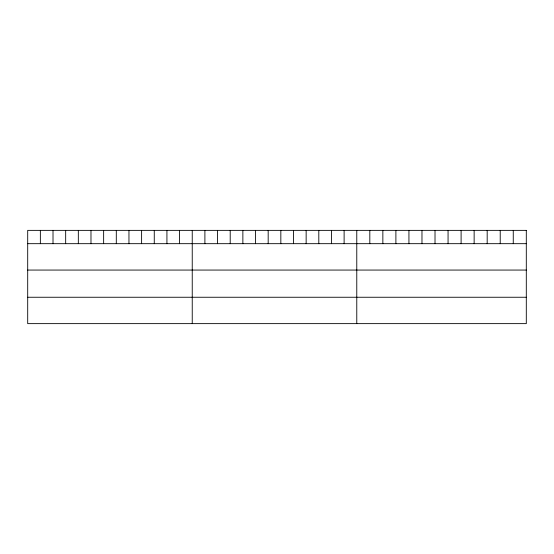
<?xml version="1.0" encoding="UTF-8"?>
<svg xmlns="http://www.w3.org/2000/svg" width="554" height="554" viewBox="0 0 554 554"><rect width="100%" height="100%" fill="white"/><g stroke="black" fill="none" stroke-linecap="round" stroke-linejoin="round"><path stroke-width="0.83" d="M27.7 243.677L526.3 243.677M27.7 270.061L526.3 270.061M27.7 297.249L526.3 297.249M513.26 230.367L513.26 243.677M500.22 230.367L500.22 243.677M487.181 230.367L487.181 243.677M474.141 230.367L474.141 243.677M461.101 230.367L461.101 243.677M448.061 230.367L448.061 243.677M435.015 230.367L435.015 243.677M421.975 230.367L421.975 243.677M408.935 230.367L408.935 243.677M395.895 230.367L395.895 243.677M382.856 230.367L382.856 243.677M369.816 230.367L369.816 243.677M356.776 230.367L356.776 323.633M344.117 230.367L344.117 243.677M331.465 230.367L331.465 243.677M318.806 230.367L318.806 243.677M306.147 230.367L306.147 243.677M293.495 230.367L293.495 243.677M280.836 230.367L280.836 243.677M268.178 230.367L268.178 243.677M255.519 230.367L255.519 243.677M242.867 230.367L242.867 243.677M230.208 230.367L230.208 243.677M217.549 230.367L217.549 243.677M204.897 230.367L204.897 243.677M192.238 230.367L192.238 323.633M179.579 230.367L179.579 243.677M166.927 230.367L166.927 243.677M154.268 230.367L154.268 243.677M141.609 230.367L141.609 243.677M128.957 230.367L128.957 243.677M116.298 230.367L116.298 243.677M103.64 230.367L103.64 243.677M90.981 230.367L90.981 243.677M78.329 230.367L78.329 243.677M65.67 230.367L65.67 243.677M53.011 230.367L53.011 243.677M40.359 230.367L40.359 243.677M526.3 230.367L27.7 230.367L27.7 323.633L526.3 323.633L526.3 230.367"/></g></svg>
